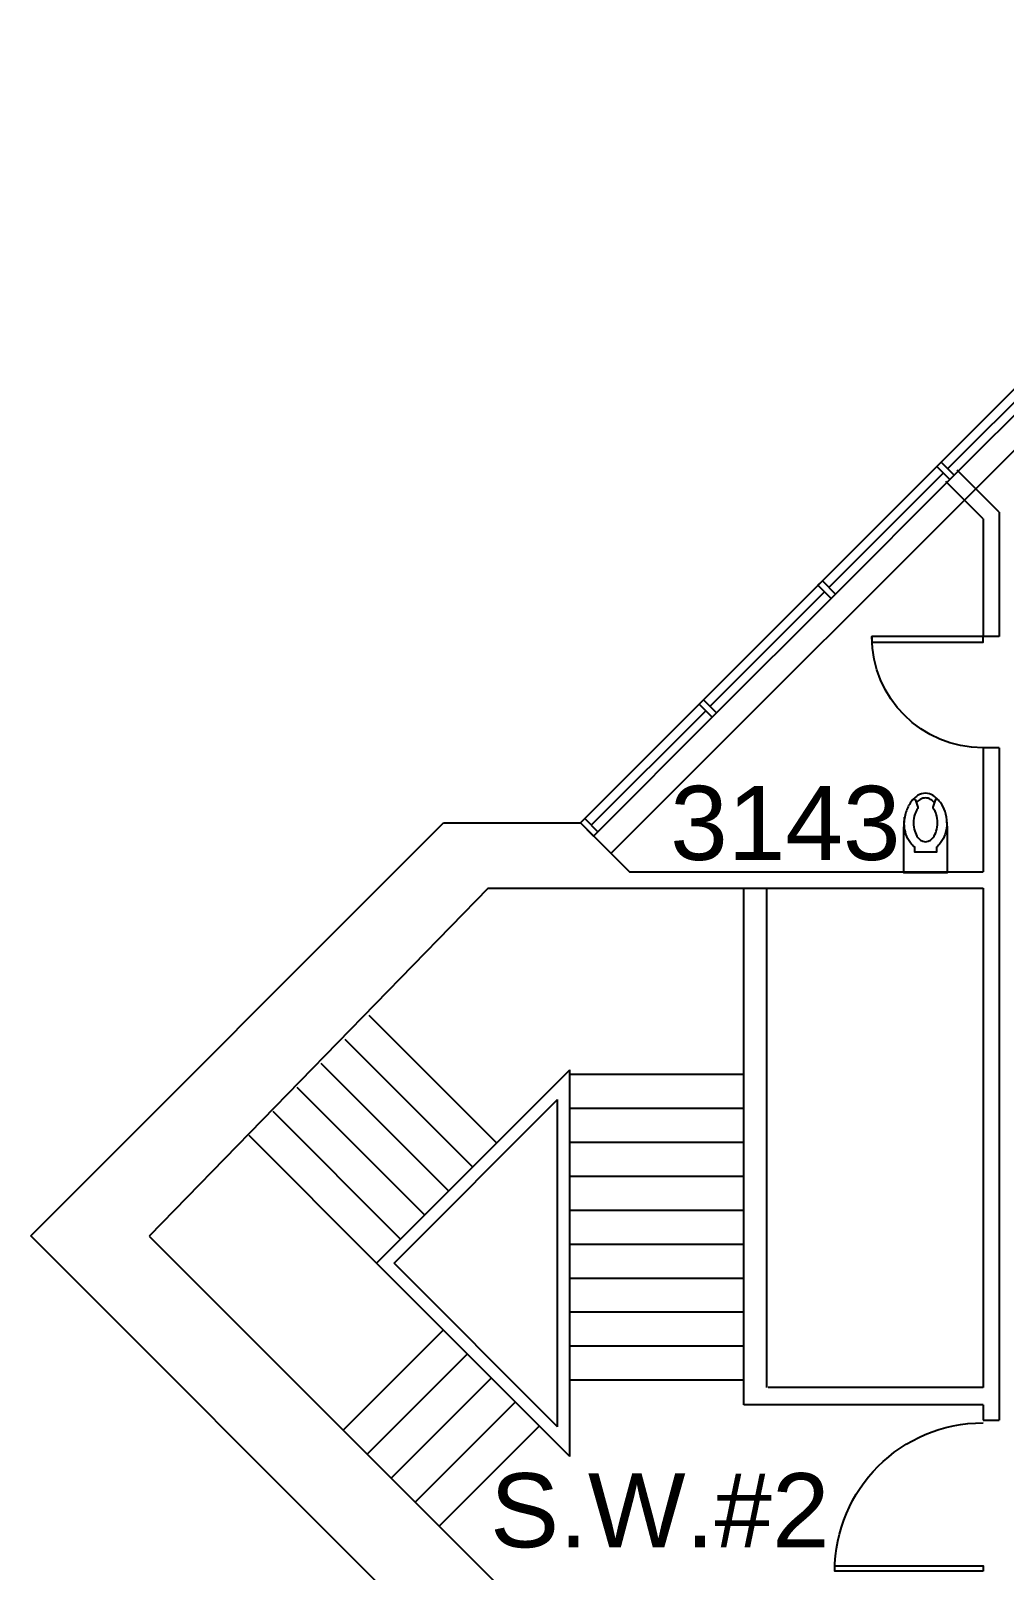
# Model space of a CAD drawing. Header units: inches. Extents: x -1169 to 5569, y -44 to 4300.
# Drawn here: x -5.7 to 309.5, y 1556.6 to 2055 of the extents above; entities that cross this region are included whole.
import ezdxf

# ---------------------------------------------------------------- set-up
doc = ezdxf.new("R2010")
doc.units = ezdxf.units.IN
doc.header["$LTSCALE"] = 96
doc.header["$MEASUREMENT"] = 0
doc.layers.get('0').update_dxf_attribs({"linetype": 'CONTINUOUS'})
for name, color, linetype in [('A-ANNO-ROOM', 4, 'CONTINUOUS'), ('A-DOOR', 2, 'CONTINUOUS'), ('A-FLOR-PFIX', 2, 'CONTINUOUS'), ('A-FLOR-STRS', 2, 'CONTINUOUS'), ('A-GLAZ', 2, 'CONTINUOUS'), ('A-GLAZ-SILL', 1, 'CONTINUOUS'), ('A-WALL-FULL', 6, 'CONTINUOUS')]:
    doc.layers.add(name, color=color, linetype=linetype)
doc.styles.add('Arial', font='arial.ttf')

# ---------------------------------------------------------------- blocks, each defined once
blk = doc.blocks.new('P2477016')
for p, q in [((-3.603083, -23.831759), (-3.603083, -23.831759)), ((-2.504894, -21.068753), (-2.504894, -21.068753))]:
    blk.add_line(p, q)
for points in [[(-6.93083, -16.399601, -0.022673), (-7, -14.875), (-7, 0), (-3.020761, 0), (0, 0), (3.020761, 0), (7, 0), (7, -14.875)], [(-6.937926, -16.211212, -0.074934), (-6.387938, -12.562014, -0.085426), (-4.920528, -9.670474, -0.066386), (-3.550098, -8.264603), (-3.550098, -6.711212), (3.449902, -6.711212), (3.449902, -8.264603, -0.066386), (4.820333, -9.670474, -0.085426), (6.287743, -12.562014, -0.111314), (6.709134, -17.991061)], [(3.991504, -23.722377, -0.562484), (3.158962, -23.529526), (2.424162, -21.300368, -0.238976), (2.492058, -20.853364, 0.08035), (3.421006, -18.976205, 0.074934), (3.837731, -16.211212, 0.074934), (3.421006, -13.446218, 0.085426), (2.414145, -11.462194, 0.066386), (1.597345, -10.624271, 0.330534), (-1.69754, -10.624271, 0.066386), (-2.51434, -11.462194, 0.085426), (-3.521201, -13.446218, 0.074934), (-3.937926, -16.211212, 0.074934), (-3.521201, -18.976205, 0.08035), (-2.592253, -20.853364, -0.238976), (-2.524357, -21.300368), (-3.250575, -23.503493, -0.549653), (-4.069149, -23.710095)], [(0, -25.75, 0.143932), (2.498761, -25.015482, 0.107177), (4.949747, -22.564786, 0.077997), (6.431696, -19.212481, 0.065232), (7, -14.875)], [(-4.023967, -23.748064, 0.06085), (-2.498761, -25.015482, 0.143932), (0, -25.75)], [(-2.976493, -22.67201, 0.063273), (-1.687041, -23.754089, 0.143932), (0, -24.25)], [(0, -24.25, 0.143932), (1.687041, -23.754089, 0.059203), (2.902316, -22.750942)]]:
    blk.add_lwpolyline(points, format="xyb")
for centre, radius, start, end in [((5.443363, -16.211212), 12.38129, 180, 197.141641), ((2.746106, -17.043143), 9.558648, 197.141641, 216.672481), ((1.035634, -18.316811), 7.426057, 216.672481, 226.574161)]:
    blk.add_arc(centre, radius, start, end)
blk = doc.blocks.new('*U91')
for p, q in [((0, 0), (0, 0)), ((-48, 0), (-48, 0))]:
    blk.add_line(p, q)
blk.add_lwpolyline([(0, 0), (0, 48), (-1.75, 48), (-1.75, 0)], close=True)
blk.add_arc((0, 0), 48, 90, 180)
blk = doc.blocks.new('*U92')
for p, q in [((0, 0), (0, 0)), ((36, 0), (36, 0))]:
    blk.add_line(p, q)
blk.add_lwpolyline([(0, 0), (0, 36), (1.75, 36), (1.75, 0)], close=True)
blk.add_arc((0, 0), 36, 0, 90)

msp = doc.modelspace()

# ---------------------------------------------------------------- linework, layer by layer
at = {"layer": 'A-FLOR-STRS'}
for p, q in [((145.19, 1694.89), (103.88, 1736.21)), ((137.41, 1687.12), (96.1, 1728.43)), ((129.64, 1679.34), (88.32, 1720.65)), ((225.22, 1717.08), (168.91, 1717.08)), ((121.86, 1671.56), (80.55, 1712.87)), ((114.08, 1663.78), (72.77, 1705.09)), ((225.22, 1706.08), (168.91, 1706.08)), ((106.3, 1656), (64.99, 1697.31)), ((225.22, 1695.08), (168.91, 1695.08)), ((225.22, 1684.08), (168.91, 1684.08)), ((225.22, 1673.08), (168.91, 1673.08)), ((225.22, 1662.08), (168.91, 1662.08)), ((225.22, 1651.08), (168.91, 1651.08)), ((225.22, 1640.08), (168.91, 1640.08)), ((127.91, 1634.39), (95.44, 1601.92)), ((135.69, 1626.62), (103.22, 1594.15)), ((225.22, 1629.08), (168.91, 1629.08)), ((143.47, 1618.84), (111, 1586.37)), ((225.22, 1618.08), (168.91, 1618.08)), ((151.25, 1611.06), (118.78, 1578.59)), ((159.02, 1603.28), (126.55, 1570.81))]:
    msp.add_line(p, q, dxfattribs=at)
at = {"layer": 'A-GLAZ'}
for p, q in [((1211.57, 2837.82), (172.96, 1799.21)), ((291.19, 1913.2), (328.25, 1950.25)), ((293.31, 1911.08), (330.37, 1948.13)), ((252.73, 1874.73), (289.78, 1911.78)), ((254.85, 1872.61), (291.9, 1909.66)), ((214.26, 1836.26), (251.31, 1873.32)), ((216.38, 1834.14), (253.43, 1871.19)), ((175.79, 1797.8), (212.85, 1834.85)), ((177.91, 1795.67), (214.97, 1832.73))]:
    msp.add_line(p, q, dxfattribs=at)
at = {"layer": 'A-GLAZ-SILL'}
msp.add_line((1219.84, 2826.28), (182.16, 1788.6), dxfattribs=at)
at = {"layer": 'A-WALL-FULL'}
for p, q in [((302.63, 1896.91), (290.54, 1909)), ((307.88, 1899.09), (294.25, 1912.71)), ((307.88, 1899.09), (307.88, 1858.82)), ((302.63, 1896.91), (302.63, 1858.82)), ((307.88, 1858.82), (302.63, 1858.82)), ((302.63, 1822.82), (302.63, 1782.63)), ((307.88, 1822.82), (302.63, 1822.82)), ((307.88, 1822.82), (307.88, 1605.18)), ((-5.66, 1664.84), (127.99, 1798.5)), ((127.99, 1798.5), (172.26, 1798.5)), ((172.26, 1798.5), (188.13, 1782.63)), ((188.13, 1782.63), (302.63, 1782.63)), ((142.47, 1777.38), (32.63, 1664.74)), ((142.47, 1777.38), (302.63, 1777.38)), ((225.22, 1610.16), (225.22, 1777.38)), ((232.67, 1615.74), (232.67, 1777.38)), ((302.63, 1777.38), (302.63, 1615.74)), ((106.3, 1656), (168.91, 1718.61)), ((168.91, 1593.4), (168.91, 1718.61)), ((111.96, 1656), (164.91, 1708.96)), ((164.91, 1603.05), (164.91, 1708.96)), ((129.92, 1529.26), (-5.66, 1664.84)), ((32.63, 1664.74), (144.1, 1553.26)), ((168.91, 1593.4), (106.3, 1656)), ((164.91, 1603.05), (111.96, 1656)), ((302.63, 1615.74), (233.04, 1615.74)), ((302.63, 1610.16), (225.22, 1610.16)), ((302.63, 1610.16), (302.63, 1605.18)), ((302.63, 1605.18), (307.88, 1605.18))]:
    msp.add_line(p, q, dxfattribs=at)
for points in [[(293.31, 1911.08), (291.9, 1909.66), (287.66, 1913.9), (289.07, 1915.32)], [(254.85, 1872.61), (253.43, 1871.19), (249.19, 1875.44), (250.61, 1876.85)], [(216.38, 1834.14), (214.97, 1832.73), (210.72, 1836.97), (212.14, 1838.38)], [(177.91, 1795.67), (176.5, 1794.26), (172.26, 1798.5), (173.67, 1799.92)]]:
    msp.add_lwpolyline(points, close=True, dxfattribs=at)

# ---------------------------------------------------------------- block references
at = {"layer": 'A-DOOR', "xscale": -1, "rotation": 90}
for name, p in [('*U92', (302.63, 1858.82)), ('*U91', (302.63, 1556.3))]:
    msp.add_blockref(name, p, dxfattribs=at)
at = {"layer": 'A-FLOR-PFIX', "rotation": 180}
msp.add_blockref('P2477016', (283.97, 1782.35), dxfattribs=at)

# ---------------------------------------------------------------- texts
at = {"layer": 'A-ANNO-ROOM', "style": 'Arial'}
for s, p in [('3143', (201.34, 1786.51)), ('S.W.#2', (143.03, 1564))]:
    msp.add_text(s, height=24, dxfattribs=at).set_placement(p)

doc.saveas('drawing.dxf')
